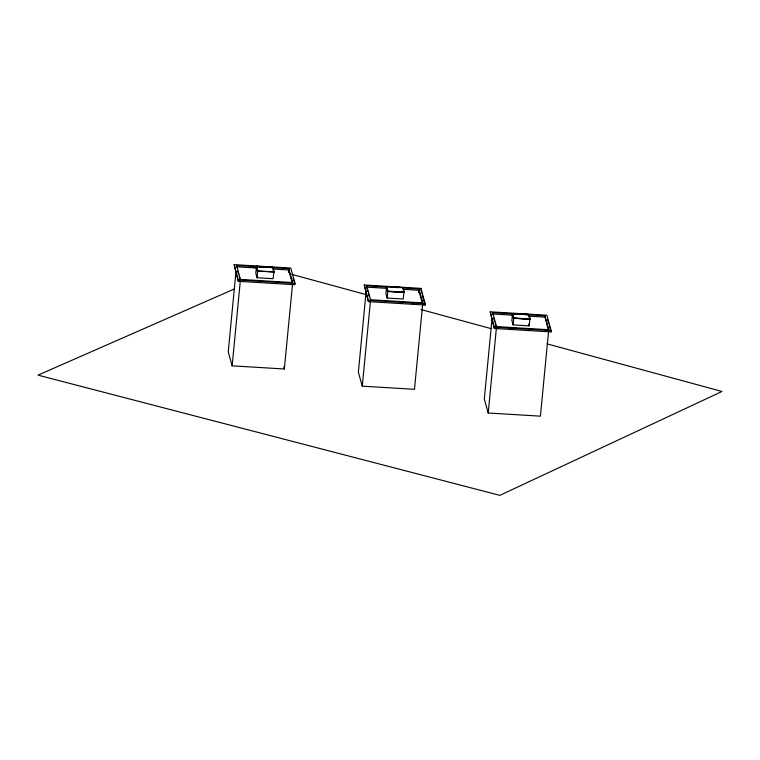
<?xml version="1.0" encoding="UTF-8"?>
<svg xmlns="http://www.w3.org/2000/svg" width="760" height="760" viewBox="0 0 760 760"><rect width="100%" height="100%" fill="white"/><g stroke="black" fill="none" stroke-linecap="round" stroke-linejoin="round"><path stroke-width="1.14" d="M234.156 264.642L238.317 281.314L294.937 284.734L295.07 283.404L290.776 268.062L234.156 264.642L238.317 281.314M235.98 271.529L228.237 351.88L232.142 365.835L284.344 368.99L292.543 283.908M232.142 365.835L240.331 280.753M256.072 266.276L257.355 271.092L274.198 271.956L257.374 270.94L256.072 266.276L272.897 267.292L274.18 272.099M256.452 266.57L255.806 273.296L257.041 277.733L273.135 278.702L273.78 271.966L272.555 267.387M257.041 277.733L257.697 270.997L256.766 267.672M272.897 267.292L256.471 266.418L257.706 270.845M288.41 272.317L288.762 268.622L270.199 267.501M364.287 284.962L368.448 301.635L425.068 305.055L425.201 303.724L420.907 288.382L364.287 284.962L368.448 301.635M366.101 291.849L358.368 372.21L362.273 386.156L414.476 389.31L422.665 304.228M362.273 386.156L370.462 301.074M386.194 286.596L403.019 287.613L386.194 286.596L387.486 291.412L404.329 292.277L387.486 291.412M386.479 288.012L385.938 293.626L387.173 298.053L403.265 299.022L403.911 292.286M387.173 298.053L387.818 291.317L386.897 287.992M418.541 292.638L418.893 288.942L402.648 287.964M420.907 288.382L421.695 292.999M490.228 311.809L494.389 328.481L551.01 331.901L551.142 330.572L546.848 315.229L490.228 311.809L494.389 328.481M492.043 318.697L484.31 399.057L488.214 413.003L540.417 416.157L548.492 332.253M488.214 413.003L496.403 327.921L498.721 328.063M512.126 313.595L528.96 314.459L530.252 319.276L513.428 318.26L512.126 313.595L528.96 314.459M513.428 318.26L512.135 313.443M528.628 314.555L529.853 319.133L529.207 325.869L513.114 324.9L513.76 318.165M530.252 319.276L513.447 318.108M548.311 330.001L544.834 315.79L525.112 314.602M234.517 288.904L38 375.136L499.842 495.358L722 391.476L546.924 343.824M257.602 266.637L265.648 267.121M270.247 267.397L272.545 267.539M264.404 267.149L236.559 265.468L240.464 279.423L292.666 282.577L288.762 268.622M252.899 267.111L255.265 267.254M236.427 266.798L256.148 267.995M273.552 269.04L288.638 269.952L292.239 282.834M386.412 286.985L366.69 285.788L370.595 299.744L422.798 302.898L418.893 288.942M391.048 287.261L399.228 287.651M373.597 286.862L375.953 287.005M386.279 288.315L366.558 287.128L367.764 291.412M403.683 289.36L418.769 290.272L422.37 303.154M238.45 279.984L295.07 283.404M368.581 300.305L425.201 303.724M399.465 302.831L401.784 302.964M412.224 303.601L414.551 303.734M521.721 314.288L512.525 313.738L511.879 320.473L513.114 324.9M525.169 314.498L528.608 314.706M519.308 314.25L492.632 312.635L496.536 326.591L548.739 329.745L544.834 315.79M492.499 313.975L512.221 315.162M528.466 316.141L544.702 317.119M529.862 318.981L513.779 318.012L512.544 313.585M494.522 327.151L551.142 330.572M509.162 328.69L511.489 328.833M291.745 274.37L366.12 294.614M421.049 309.567L490.856 328.558M547.637 319.846L548.558 323.133M549.176 325.327L551.01 331.901M528.722 324.149L529.207 325.869M493.706 318.26L494.598 321.48M495.206 323.627L496.1 326.847M422.313 295.194L425.068 305.055M403.019 287.613L404.31 292.429M402.686 287.707L403.921 292.135L387.837 291.166L386.602 286.738M368.362 293.559L369.265 296.78M293.103 278.16L294.025 281.447M283.746 366.842L284.344 368.99M237.633 271.092L238.535 274.312M239.134 276.459L240.036 279.68"/></g></svg>
